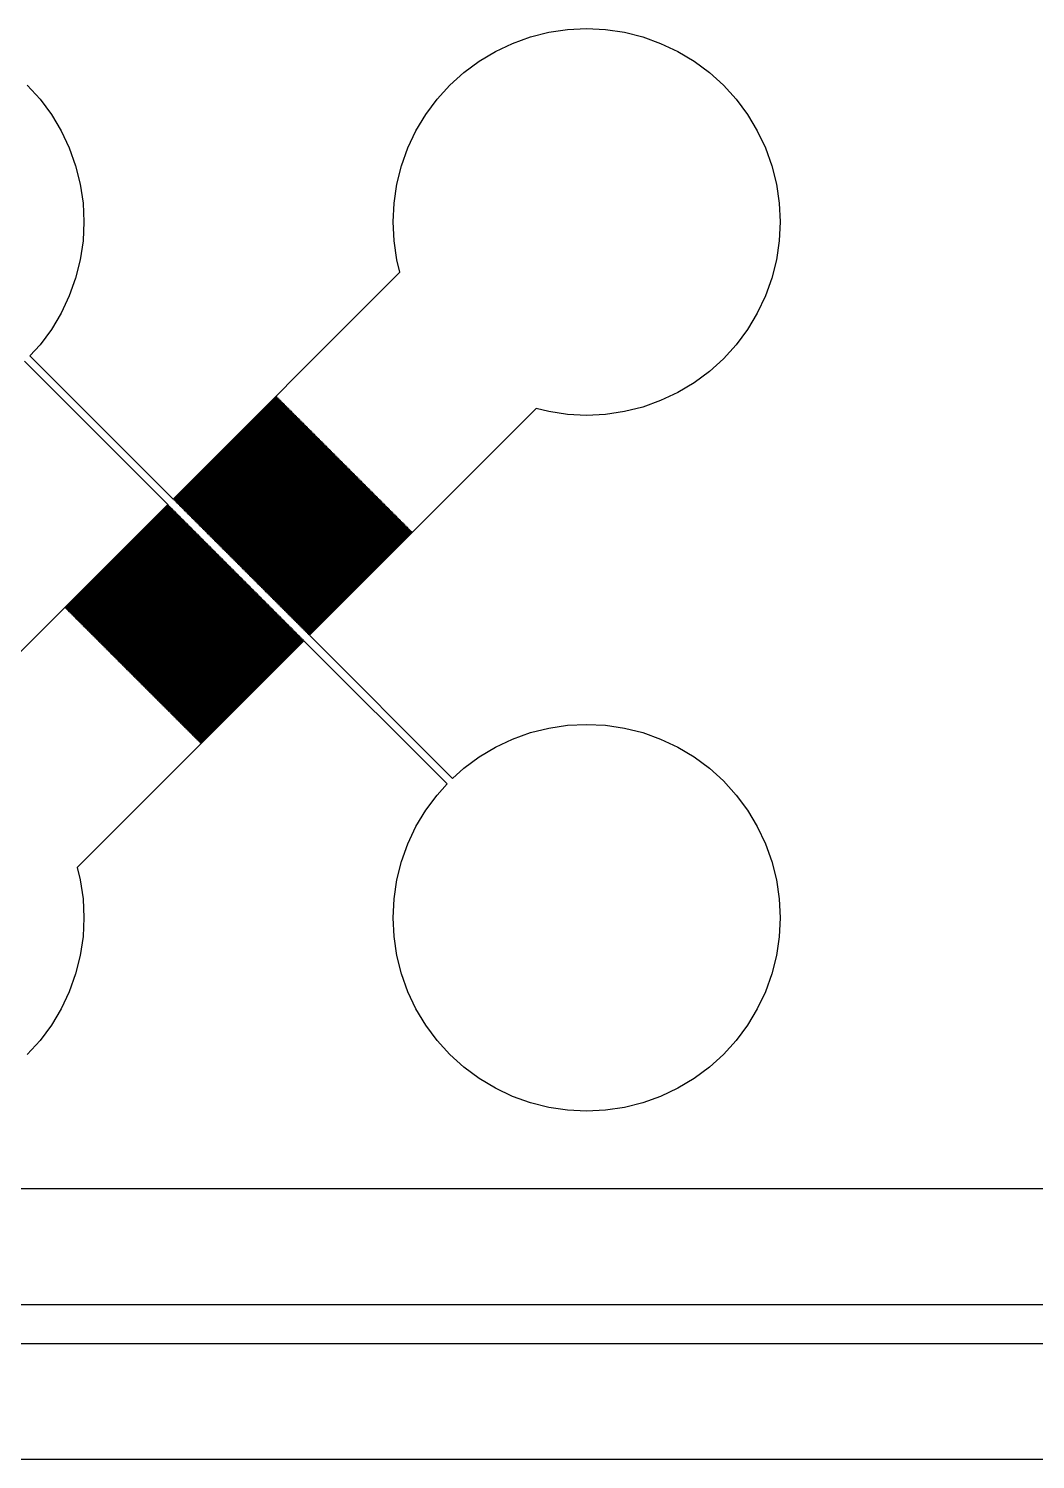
# Model space of a CAD drawing. Extents: x -16 to 132, y -40 to 113.
# Drawn here: x 6.43 to 19.73, y -2.56 to 16.36 of the extents above; entities that cross this region are included whole.
import ezdxf

# ---------------------------------------------------------------- set-up
doc = ezdxf.new("R2010")
doc.units = 0

msp = doc.modelspace()

# ---------------------------------------------------------------- linework, layer by layer
for p, q in [((13.0601, 16.2486), (13.3035, 16.3096)), ((13.3035, 16.3096), (13.5516, 16.3464)), ((13.5516, 16.3464), (13.8022, 16.3587)), ((13.8022, 16.3587), (14.0528, 16.3464)), ((14.0528, 16.3464), (14.301, 16.3096)), ((14.301, 16.3096), (14.5443, 16.2486)), ((12.5971, 16.0569), (12.8239, 16.1641)), ((12.8239, 16.1641), (13.0601, 16.2486)), ((14.5443, 16.2486), (14.7805, 16.1641)), ((14.7805, 16.1641), (15.0074, 16.0569)), ((12.1804, 15.7784), (12.3819, 15.9279)), ((12.3819, 15.9279), (12.5971, 16.0569)), ((15.0074, 16.0569), (15.2225, 15.9279)), ((15.2225, 15.9279), (15.424, 15.7784)), ((11.9945, 15.6099), (12.1804, 15.7784)), ((15.424, 15.7784), (15.6099, 15.6099)), ((6.41229, 15.6099), (6.58078, 15.424)), ((11.826, 15.424), (11.9945, 15.6099)), ((15.6099, 15.6099), (15.7784, 15.424)), ((6.58078, 15.424), (6.73021, 15.2225)), ((11.6766, 15.2225), (11.826, 15.424)), ((15.7784, 15.424), (15.9279, 15.2225)), ((6.73021, 15.2225), (6.85919, 15.0073)), ((11.5476, 15.0073), (11.6766, 15.2225)), ((15.9279, 15.2225), (16.0569, 15.0074)), ((6.85919, 15.0073), (6.96646, 14.7805)), ((11.4403, 14.7805), (11.5476, 15.0073)), ((16.0569, 15.0074), (16.1641, 14.7805)), ((6.96646, 14.7805), (7.05098, 14.5443)), ((11.3558, 14.5443), (11.4403, 14.7805)), ((16.1641, 14.7805), (16.2486, 14.5443)), ((7.05098, 14.5443), (7.11192, 14.301)), ((11.2949, 14.301), (11.3558, 14.5443)), ((16.2486, 14.5443), (16.3096, 14.301)), ((7.11192, 14.301), (7.14877, 14.0528)), ((11.258, 14.0528), (11.2949, 14.301)), ((16.3096, 14.301), (16.3464, 14.0528)), ((7.14877, 14.0528), (7.16106, 13.8022)), ((11.2457, 13.8022), (11.258, 14.0528)), ((16.3464, 14.0528), (16.3587, 13.8022)), ((7.16106, 13.8022), (7.14876, 13.5516)), ((11.258, 13.5516), (11.2457, 13.8022)), ((16.3587, 13.8022), (16.3464, 13.5516)), ((7.14876, 13.5516), (7.11194, 13.3035)), ((11.2948, 13.3035), (11.258, 13.5516)), ((16.3464, 13.5516), (16.3096, 13.3035)), ((7.11194, 13.3035), (7.05098, 13.0601)), ((11.3365, 13.137), (11.2948, 13.3035)), ((16.3096, 13.3035), (16.2486, 13.0601)), ((7.05098, 13.0601), (6.96646, 12.8239)), ((8.33929, 10.1398), (11.3365, 13.137)), ((16.2486, 13.0601), (16.1641, 12.8239)), ((6.96646, 12.8239), (6.85919, 12.5971)), ((16.1641, 12.8239), (16.0569, 12.5971)), ((6.85919, 12.5971), (6.73021, 12.3819)), ((16.0569, 12.5971), (15.9279, 12.3819)), ((6.73021, 12.3819), (6.58078, 12.1804)), ((15.9279, 12.3819), (15.7784, 12.1804)), ((6.58078, 12.1804), (6.44667, 12.0324)), ((15.7784, 12.1804), (15.6099, 11.9945)), ((8.267, 10.0675), (6.37436, 11.9601)), ((6.44667, 12.0324), (8.33929, 10.1398)), ((15.6099, 11.9945), (15.424, 11.826)), ((15.424, 11.826), (15.2225, 11.6766)), ((15.0073, 11.5476), (14.7805, 11.4403)), ((15.2225, 11.6766), (15.0073, 11.5476)), ((9.70593, 11.4919), (8.34653, 10.1325)), ((8.35378, 10.1253), (9.71317, 11.4847)), ((9.72038, 11.4775), (8.36099, 10.1181)), ((8.36824, 10.1109), (9.72763, 11.4702)), ((9.73485, 11.463), (8.37546, 10.1036)), ((8.38269, 10.0964), (9.74208, 11.4558)), ((9.74931, 11.4485), (8.38992, 10.0892)), ((8.39716, 10.0819), (9.75655, 11.4413)), ((9.76376, 11.4341), (8.40437, 10.0747)), ((8.41162, 10.0675), (9.77101, 11.4269)), ((9.77823, 11.4196), (8.41884, 10.0603)), ((8.42607, 10.053), (9.78546, 11.4124)), ((9.79269, 11.4052), (8.4333, 10.0458)), ((8.44054, 10.0385), (9.79993, 11.3979)), ((9.80716, 11.3907), (8.44777, 10.0313)), ((8.455, 10.0241), (9.81438, 11.3835)), ((9.82162, 11.3763), (8.46222, 10.0169)), ((8.46947, 10.0096), (9.82886, 11.369)), ((9.83609, 11.3618), (8.47668, 10.0024)), ((8.48392, 9.99516), (9.84331, 11.3546)), ((9.71317, 11.4847), (9.70593, 11.4919)), ((9.72763, 11.4702), (9.72038, 11.4775)), ((9.74208, 11.4558), (9.73485, 11.463)), ((9.75655, 11.4413), (9.74931, 11.4485)), ((9.77101, 11.4269), (9.76376, 11.4341)), ((9.78546, 11.4124), (9.77823, 11.4196)), ((9.79993, 11.3979), (9.79269, 11.4052)), ((9.81438, 11.3835), (9.80716, 11.3907)), ((9.82886, 11.369), (9.82162, 11.3763)), ((9.84331, 11.3546), (9.83609, 11.3618)), ((14.5443, 11.3558), (14.301, 11.2949)), ((14.7805, 11.4403), (14.5443, 11.3558)), ((9.85056, 11.3473), (8.49115, 9.98793)), ((8.49838, 9.9807), (9.85777, 11.3401)), ((9.86501, 11.3329), (8.50562, 9.97348)), ((8.51285, 9.96623), (9.87224, 11.3256)), ((9.87947, 11.3184), (8.52008, 9.95901)), ((8.52731, 9.95177), (9.8867, 11.3112)), ((9.89394, 11.3039), (8.53455, 9.94455)), ((8.54176, 9.93733), (9.90115, 11.2967)), ((9.9084, 11.2895), (8.54901, 9.93008)), ((8.55623, 9.92287), (9.91562, 11.2822)), ((9.92285, 11.275), (8.56346, 9.91562)), ((8.57069, 9.9084), (9.93008, 11.2678)), ((9.93732, 11.2606), (8.57793, 9.90115)), ((8.58514, 9.89394), (9.94455, 11.2533)), ((9.95177, 11.2461), (8.59239, 9.88669)), ((8.59961, 9.87947), (9.95901, 11.2389)), ((9.96623, 11.2316), (8.60683, 9.87224)), ((8.61407, 9.86501), (9.97348, 11.2244)), ((9.9807, 11.2172), (8.62129, 9.85777)), ((8.62854, 9.85054), (9.98795, 11.2099)), ((9.99516, 11.2027), (8.63577, 9.84331)), ((8.64301, 9.83609), (10.0024, 11.1955)), ((10.0096, 11.1882), (8.65024, 9.82884)), ((8.65747, 9.82162), (10.0169, 11.181)), ((10.0241, 11.1738), (8.66469, 9.81439)), ((8.67194, 9.80716), (10.0313, 11.1665)), ((9.85777, 11.3401), (9.85056, 11.3473)), ((9.87224, 11.3256), (9.86501, 11.3329)), ((9.8867, 11.3112), (9.87947, 11.3184)), ((9.90115, 11.2967), (9.89394, 11.3039)), ((9.91562, 11.2822), (9.9084, 11.2895)), ((9.93008, 11.2678), (9.92285, 11.275)), ((9.94455, 11.2533), (9.93732, 11.2606)), ((9.95901, 11.2389), (9.95177, 11.2461)), ((9.97348, 11.2244), (9.96623, 11.2316)), ((9.98795, 11.2099), (9.9807, 11.2172)), ((10.0024, 11.1955), (9.99516, 11.2027)), ((10.0169, 11.181), (10.0096, 11.1882)), ((10.0313, 11.1665), (10.0241, 11.1738)), ((13.137, 11.3365), (10.1398, 8.33929)), ((13.3035, 11.2948), (13.137, 11.3365)), ((13.5516, 11.258), (13.3035, 11.2948)), ((13.8022, 11.2457), (13.5516, 11.258)), ((14.0528, 11.258), (13.8022, 11.2457)), ((14.301, 11.2949), (14.0528, 11.258)), ((10.0385, 11.1593), (8.67915, 9.79994)), ((8.68639, 9.79271), (10.0458, 11.1521)), ((10.053, 11.1449), (8.69362, 9.78548)), ((8.70085, 9.77824), (10.0602, 11.1376)), ((10.0675, 11.1304), (8.70808, 9.77101)), ((8.71532, 9.76378), (10.0747, 11.1232)), ((10.0819, 11.116), (8.72253, 9.75655)), ((8.72978, 9.74931), (10.0892, 11.1087)), ((10.0964, 11.1015), (8.737, 9.74208)), ((8.74422, 9.73485), (10.1036, 11.0942)), ((10.1109, 11.087), (8.75146, 9.72762)), ((8.75868, 9.72038), (10.1181, 11.0798)), ((10.1253, 11.0726), (8.76593, 9.71317)), ((8.77315, 9.70592), (10.1326, 11.0653)), ((10.1398, 11.0581), (8.7804, 9.6987)), ((8.78761, 9.69147), (10.147, 11.0509)), ((10.1543, 11.0436), (8.79486, 9.68423)), ((8.80208, 9.67702), (10.1615, 11.0364)), ((10.1687, 11.0292), (8.80933, 9.66977)), ((8.81654, 9.66255), (10.1759, 11.0219)), ((10.1832, 11.0147), (8.82378, 9.65532)), ((8.83101, 9.64809), (10.1904, 11.0075)), ((10.1976, 11.0002), (8.83824, 9.64085)), ((8.84546, 9.63364), (10.2048, 10.993)), ((10.2121, 10.9858), (8.85271, 9.62639)), ((8.85992, 9.61917), (10.2193, 10.9786)), ((10.2265, 10.9713), (8.86716, 9.61192)), ((10.0458, 11.1521), (10.0385, 11.1593)), ((10.0602, 11.1376), (10.053, 11.1449)), ((10.0747, 11.1232), (10.0675, 11.1304)), ((10.0892, 11.1087), (10.0819, 11.116)), ((10.1036, 11.0942), (10.0964, 11.1015)), ((10.1181, 11.0798), (10.1109, 11.087)), ((10.1326, 11.0653), (10.1253, 11.0726)), ((10.147, 11.0509), (10.1398, 11.0581)), ((10.1615, 11.0364), (10.1543, 11.0436)), ((10.1759, 11.0219), (10.1687, 11.0292)), ((10.1904, 11.0075), (10.1832, 11.0147)), ((10.2048, 10.993), (10.1976, 11.0002)), ((10.2193, 10.9786), (10.2121, 10.9858)), ((10.2338, 10.9641), (10.2265, 10.9713)), ((8.87439, 9.60471), (10.2338, 10.9641)), ((10.241, 10.9569), (8.88161, 9.59746)), ((8.88885, 9.59023), (10.2482, 10.9496)), ((10.2555, 10.9424), (8.89607, 9.58299)), ((8.90331, 9.57578), (10.2627, 10.9352)), ((10.2699, 10.9279), (8.91054, 9.56853)), ((8.91777, 9.56131), (10.2772, 10.9207)), ((10.2844, 10.9135), (8.925, 9.55408)), ((8.93224, 9.54684), (10.2916, 10.9062)), ((10.2989, 10.899), (8.93947, 9.53963)), ((8.9467, 9.53239), (10.3061, 10.8918)), ((10.3133, 10.8845), (8.95393, 9.52516)), ((8.96117, 9.51793), (10.3206, 10.8773)), ((10.3278, 10.8701), (8.96838, 9.51071)), ((8.97563, 9.50346), (10.335, 10.8629)), ((10.3422, 10.8556), (8.98285, 9.49625)), ((8.9901, 9.489), (10.3495, 10.8484)), ((10.3567, 10.8412), (8.99731, 9.48178)), ((9.00455, 9.47453), (10.3639, 10.8339)), ((10.3712, 10.8267), (9.01178, 9.46732)), ((9.019, 9.46007), (10.3784, 10.8195)), ((10.3856, 10.8123), (9.02623, 9.45285)), ((9.03346, 9.4456), (10.3929, 10.805)), ((10.4001, 10.7978), (9.0407, 9.43839)), ((9.04791, 9.43115), (10.4073, 10.7905)), ((10.4146, 10.7833), (9.05516, 9.42392)), ((10.2482, 10.9496), (10.241, 10.9569)), ((10.2627, 10.9352), (10.2555, 10.9424)), ((10.2772, 10.9207), (10.2699, 10.9279)), ((10.2916, 10.9062), (10.2844, 10.9135)), ((10.3061, 10.8918), (10.2989, 10.899)), ((10.3206, 10.8773), (10.3133, 10.8845)), ((10.335, 10.8629), (10.3278, 10.8701)), ((10.3495, 10.8484), (10.3422, 10.8556)), ((10.3639, 10.8339), (10.3567, 10.8412)), ((10.3784, 10.8195), (10.3712, 10.8267)), ((10.3929, 10.805), (10.3856, 10.8123)), ((10.4073, 10.7905), (10.4001, 10.7978)), ((10.4218, 10.7761), (10.4146, 10.7833)), ((9.06238, 9.41669), (10.4218, 10.7761)), ((10.429, 10.7688), (9.06963, 9.40945)), ((9.07686, 9.40224), (10.4362, 10.7616)), ((10.4435, 10.7544), (9.08409, 9.395)), ((9.09132, 9.38777), (10.4507, 10.7471)), ((10.4579, 10.7399), (9.09856, 9.38054)), ((9.10577, 9.37332), (10.4652, 10.7327)), ((10.4724, 10.7255), (9.11302, 9.36607)), ((9.12024, 9.35886), (10.4796, 10.7182)), ((10.4868, 10.711), (9.12747, 9.35162)), ((9.1347, 9.34439), (10.4941, 10.7038)), ((10.5013, 10.6965), (9.14194, 9.33716)), ((9.14915, 9.32993), (10.5085, 10.6893)), ((10.5158, 10.6821), (9.15639, 9.32269)), ((9.16362, 9.31546), (10.523, 10.6749)), ((10.5302, 10.6676), (9.17085, 9.30823)), ((9.17809, 9.30099), (10.5375, 10.6604)), ((10.5447, 10.6532), (9.1853, 9.29376)), ((9.19255, 9.28653), (10.5519, 10.6459)), ((10.5592, 10.6387), (9.19977, 9.2793)), ((9.20702, 9.27208), (10.5664, 10.6315)), ((10.5736, 10.6242), (9.21423, 9.26485)), ((9.22148, 9.25761), (10.5809, 10.617)), ((10.5881, 10.6098), (9.2287, 9.2504)), ((9.23595, 9.24315), (10.5953, 10.6025)), ((10.6025, 10.5953), (9.24315, 9.23595)), ((10.4362, 10.7616), (10.429, 10.7688)), ((10.4507, 10.7471), (10.4435, 10.7544)), ((10.4652, 10.7327), (10.4579, 10.7399)), ((10.4796, 10.7182), (10.4724, 10.7255)), ((10.4941, 10.7038), (10.4868, 10.711)), ((10.5085, 10.6893), (10.5013, 10.6965)), ((10.523, 10.6749), (10.5158, 10.6821)), ((10.5375, 10.6604), (10.5302, 10.6676)), ((10.5519, 10.6459), (10.5447, 10.6532)), ((10.5664, 10.6315), (10.5592, 10.6387)), ((10.5809, 10.617), (10.5736, 10.6242)), ((10.5953, 10.6025), (10.5881, 10.6098)), ((10.6098, 10.5881), (10.6025, 10.5953)), ((9.2504, 9.2287), (10.6098, 10.5881)), ((10.617, 10.5809), (9.25761, 9.22148)), ((9.26485, 9.21423), (10.6242, 10.5736)), ((10.6315, 10.5664), (9.27208, 9.20702)), ((9.2793, 9.19977), (10.6387, 10.5592)), ((10.6459, 10.5519), (9.28653, 9.19255)), ((9.29376, 9.1853), (10.6532, 10.5447)), ((10.6604, 10.5375), (9.30099, 9.17809)), ((9.30823, 9.17085), (10.6676, 10.5302)), ((10.6749, 10.523), (9.31546, 9.16362)), ((9.32269, 9.15639), (10.6821, 10.5158)), ((10.6893, 10.5085), (9.32993, 9.14915)), ((9.33716, 9.14194), (10.6965, 10.5013)), ((10.7038, 10.4941), (9.34439, 9.1347)), ((9.35162, 9.12747), (10.711, 10.4868)), ((10.7182, 10.4796), (9.35886, 9.12024)), ((9.36607, 9.11302), (10.7255, 10.4724)), ((10.7327, 10.4652), (9.37332, 9.10577)), ((9.38054, 9.09856), (10.7399, 10.4579)), ((10.7471, 10.4507), (9.38777, 9.09132)), ((9.395, 9.08409), (10.7544, 10.4435)), ((10.7616, 10.4362), (9.40224, 9.07686)), ((9.40945, 9.06963), (10.7688, 10.429)), ((10.7761, 10.4218), (9.41669, 9.06238)), ((9.42392, 9.05516), (10.7833, 10.4146)), ((10.7905, 10.4073), (9.43115, 9.04791)), ((10.6242, 10.5736), (10.617, 10.5809)), ((10.6387, 10.5592), (10.6315, 10.5664)), ((10.6532, 10.5447), (10.6459, 10.5519)), ((10.6676, 10.5302), (10.6604, 10.5375)), ((10.6821, 10.5158), (10.6749, 10.523)), ((10.6965, 10.5013), (10.6893, 10.5085)), ((10.711, 10.4868), (10.7038, 10.4941)), ((10.7255, 10.4724), (10.7182, 10.4796)), ((10.7399, 10.4579), (10.7327, 10.4652)), ((10.7544, 10.4435), (10.7471, 10.4507)), ((10.7688, 10.429), (10.7616, 10.4362)), ((10.7833, 10.4146), (10.7761, 10.4218)), ((10.7978, 10.4001), (10.7905, 10.4073)), ((9.43839, 9.0407), (10.7978, 10.4001)), ((10.805, 10.3929), (9.4456, 9.03346)), ((9.45285, 9.02623), (10.8123, 10.3856)), ((10.8195, 10.3784), (9.46007, 9.019)), ((9.46732, 9.01178), (10.8267, 10.3712)), ((10.8339, 10.3639), (9.47453, 9.00455)), ((9.48178, 8.99731), (10.8412, 10.3567)), ((10.8484, 10.3495), (9.489, 8.9901)), ((9.49625, 8.98285), (10.8556, 10.3422)), ((10.8629, 10.335), (9.50346, 8.97563)), ((9.51071, 8.96838), (10.8701, 10.3278)), ((10.8773, 10.3206), (9.51793, 8.96117)), ((9.52516, 8.95393), (10.8845, 10.3133)), ((10.8918, 10.3061), (9.53239, 8.9467)), ((9.53963, 8.93947), (10.899, 10.2989)), ((10.9062, 10.2916), (9.54684, 8.93224)), ((9.55408, 8.925), (10.9135, 10.2844)), ((10.9207, 10.2772), (9.56131, 8.91777)), ((9.56853, 8.91054), (10.9279, 10.2699)), ((10.9352, 10.2627), (9.57578, 8.90331)), ((9.58299, 8.89607), (10.9424, 10.2555)), ((10.9496, 10.2482), (9.59023, 8.88885)), ((9.59746, 8.88161), (10.9569, 10.241)), ((10.9641, 10.2338), (9.60471, 8.87439)), ((9.61192, 8.86716), (10.9713, 10.2265)), ((10.9786, 10.2193), (9.61917, 8.85992)), ((10.8123, 10.3856), (10.805, 10.3929)), ((10.8267, 10.3712), (10.8195, 10.3784)), ((10.8412, 10.3567), (10.8339, 10.3639)), ((10.8556, 10.3422), (10.8484, 10.3495)), ((10.8701, 10.3278), (10.8629, 10.335)), ((10.8845, 10.3133), (10.8773, 10.3206)), ((10.899, 10.2989), (10.8918, 10.3061)), ((10.9135, 10.2844), (10.9062, 10.2916)), ((10.9279, 10.2699), (10.9207, 10.2772)), ((10.9424, 10.2555), (10.9352, 10.2627)), ((10.9569, 10.241), (10.9496, 10.2482)), ((10.9713, 10.2265), (10.9641, 10.2338)), ((10.9858, 10.2121), (10.9786, 10.2193)), ((5.26976, 7.07025), (8.267, 10.0675)), ((8.27425, 10.0602), (6.91486, 8.70085)), ((6.92207, 8.69362), (8.28146, 10.053)), ((8.2887, 10.0458), (6.92931, 8.6864)), ((6.93654, 8.67915), (8.29593, 10.0385)), ((8.30316, 10.0313), (6.94377, 8.67194)), ((8.28146, 10.053), (8.27425, 10.0602)), ((8.29593, 10.0385), (8.2887, 10.0458)), ((8.31038, 10.0241), (8.30316, 10.0313)), ((8.34653, 10.1325), (8.35378, 10.1253)), ((8.36099, 10.1181), (8.36824, 10.1109)), ((8.37546, 10.1036), (8.38269, 10.0964)), ((8.38992, 10.0892), (8.39716, 10.0819)), ((8.40437, 10.0747), (8.41162, 10.0675)), ((8.41884, 10.0603), (8.42607, 10.053)), ((8.4333, 10.0458), (8.44054, 10.0385)), ((8.44777, 10.0313), (8.455, 10.0241)), ((9.62639, 8.85271), (10.9858, 10.2121)), ((10.993, 10.2048), (9.63364, 8.84546)), ((9.64085, 8.83824), (11.0002, 10.1976)), ((11.0075, 10.1904), (9.64809, 8.83101)), ((9.65532, 8.82378), (11.0147, 10.1832)), ((11.0219, 10.1759), (9.66255, 8.81654)), ((9.66977, 8.80933), (11.0292, 10.1687)), ((11.0364, 10.1615), (9.67702, 8.80208)), ((9.68423, 8.79486), (11.0436, 10.1543)), ((11.0509, 10.147), (9.69147, 8.78761)), ((9.6987, 8.7804), (11.0581, 10.1398)), ((11.0653, 10.1326), (9.70592, 8.77315)), ((9.71317, 8.76593), (11.0726, 10.1253)), ((11.0798, 10.1181), (9.72038, 8.75868)), ((9.72762, 8.75146), (11.087, 10.1109)), ((11.0942, 10.1036), (9.73485, 8.74422)), ((9.74208, 8.737), (11.1015, 10.0964)), ((11.1087, 10.0892), (9.74931, 8.72978)), ((9.75655, 8.72253), (11.116, 10.0819)), ((11.1232, 10.0747), (9.76378, 8.71532)), ((9.77101, 8.70808), (11.1304, 10.0675)), ((11.1376, 10.0602), (9.77824, 8.70085)), ((9.78548, 8.69362), (11.1449, 10.053)), ((11.1521, 10.0458), (9.79271, 8.68639)), ((9.79994, 8.67915), (11.1593, 10.0385)), ((11.1665, 10.0313), (9.80716, 8.67194)), ((11.0002, 10.1976), (10.993, 10.2048)), ((11.0147, 10.1832), (11.0075, 10.1904)), ((11.0292, 10.1687), (11.0219, 10.1759)), ((11.0436, 10.1543), (11.0364, 10.1615)), ((11.0581, 10.1398), (11.0509, 10.147)), ((11.0726, 10.1253), (11.0653, 10.1326)), ((11.087, 10.1109), (11.0798, 10.1181)), ((11.1015, 10.0964), (11.0942, 10.1036)), ((11.116, 10.0819), (11.1087, 10.0892)), ((11.1304, 10.0675), (11.1232, 10.0747)), ((11.1449, 10.053), (11.1376, 10.0602)), ((11.1593, 10.0385), (11.1521, 10.0458)), ((11.1738, 10.0241), (11.1665, 10.0313)), ((6.95099, 8.6647), (8.31038, 10.0241)), ((8.31763, 10.0169), (6.95824, 8.65747)), ((6.96545, 8.65024), (8.32484, 10.0096)), ((8.33208, 10.0024), (6.97269, 8.64302)), ((6.97992, 8.63577), (8.33931, 9.99516)), ((8.34653, 9.98795), (6.98715, 8.62856)), ((6.99437, 8.62132), (8.35376, 9.98071)), ((8.36099, 9.97348), (7.00162, 8.61409)), ((7.00883, 8.60687), (8.36823, 9.96625)), ((8.37546, 9.95901), (7.01607, 8.59962)), ((7.0233, 8.59241), (8.38269, 9.95178)), ((8.38992, 9.94455), (7.03053, 8.58516)), ((7.03778, 8.57794), (8.39717, 9.93733)), ((8.40439, 9.93008), (7.045, 8.57069)), ((7.05223, 8.56348), (8.41162, 9.92287)), ((8.41885, 9.91562), (7.05946, 8.55623)), ((7.0667, 8.54901), (8.42609, 9.9084)), ((8.4333, 9.90117), (7.07391, 8.54178)), ((7.08116, 8.53455), (8.44055, 9.89394)), ((8.44777, 9.8867), (7.08838, 8.52731)), ((7.09563, 8.52008), (8.45502, 9.87947)), ((8.46223, 9.87224), (7.10284, 8.51285)), ((7.11008, 8.50563), (8.46947, 9.86502)), ((8.4767, 9.85777), (7.11731, 8.49838)), ((7.12454, 8.49117), (8.48392, 9.85056)), ((8.49115, 9.84332), (7.13176, 8.48393)), ((7.13899, 8.4767), (8.49838, 9.83609)), ((8.32484, 10.0096), (8.31763, 10.0169)), ((8.33931, 9.99516), (8.33208, 10.0024)), ((8.35376, 9.98071), (8.34653, 9.98795)), ((8.36823, 9.96625), (8.36099, 9.97348)), ((8.38269, 9.95178), (8.37546, 9.95901)), ((8.39717, 9.93733), (8.38992, 9.94455)), ((8.41162, 9.92287), (8.40439, 9.93008)), ((8.42609, 9.9084), (8.41885, 9.91562)), ((8.44055, 9.89394), (8.4333, 9.90117)), ((8.45502, 9.87947), (8.44777, 9.8867)), ((8.46222, 10.0169), (8.46947, 10.0096)), ((8.46947, 9.86502), (8.46223, 9.87224)), ((8.47668, 10.0024), (8.48392, 9.99516)), ((8.48392, 9.85056), (8.4767, 9.85777)), ((8.49115, 9.98793), (8.49838, 9.9807)), ((8.49838, 9.83609), (8.49115, 9.84332)), ((8.50562, 9.97348), (8.51285, 9.96623)), ((8.52008, 9.95901), (8.52731, 9.95177)), ((8.53455, 9.94455), (8.54176, 9.93733)), ((8.54901, 9.93008), (8.55623, 9.92287)), ((8.56346, 9.91562), (8.57069, 9.9084)), ((8.57793, 9.90115), (8.58514, 9.89394)), ((8.59239, 9.88669), (8.59961, 9.87947)), ((8.60683, 9.87224), (8.61407, 9.86501)), ((8.62129, 9.85777), (8.62854, 9.85054)), ((8.63577, 9.84331), (8.64301, 9.83609)), ((9.81439, 8.66469), (11.1738, 10.0241)), ((11.181, 10.0169), (9.82162, 8.65747)), ((9.82884, 8.65024), (11.1882, 10.0096)), ((11.1955, 10.0024), (9.83609, 8.64301)), ((9.84331, 8.63577), (11.2027, 9.99516)), ((11.2099, 9.98795), (9.85054, 8.62854)), ((9.85777, 8.62129), (11.2172, 9.9807)), ((11.2244, 9.97348), (9.86501, 8.61407)), ((9.87224, 8.60683), (11.2316, 9.96623)), ((11.2389, 9.95901), (9.87947, 8.59961)), ((9.88669, 8.59239), (11.2461, 9.95177)), ((11.2533, 9.94455), (9.89394, 8.58514)), ((9.90115, 8.57793), (11.2606, 9.93732)), ((11.2678, 9.93008), (9.9084, 8.57069)), ((9.91562, 8.56346), (11.275, 9.92285)), ((11.2822, 9.91562), (9.92287, 8.55623)), ((9.93008, 8.54901), (11.2895, 9.9084)), ((11.2967, 9.90115), (9.93733, 8.54176)), ((9.94455, 8.53455), (11.3039, 9.89394)), ((11.3112, 9.8867), (9.95177, 8.52731)), ((9.95901, 8.52008), (11.3184, 9.87947)), ((11.3256, 9.87224), (9.96623, 8.51285)), ((9.97348, 8.50562), (11.3329, 9.86501)), ((11.3401, 9.85777), (9.9807, 8.49838)), ((9.98793, 8.49115), (11.3473, 9.85056)), ((11.3546, 9.84331), (9.99516, 8.48392)), ((10.0024, 8.47668), (11.3618, 9.83609)), ((11.1882, 10.0096), (11.181, 10.0169)), ((11.2027, 9.99516), (11.1955, 10.0024)), ((11.2172, 9.9807), (11.2099, 9.98795)), ((11.2316, 9.96623), (11.2244, 9.97348)), ((11.2461, 9.95177), (11.2389, 9.95901)), ((11.2606, 9.93732), (11.2533, 9.94455)), ((11.275, 9.92285), (11.2678, 9.93008)), ((11.2895, 9.9084), (11.2822, 9.91562)), ((11.3039, 9.89394), (11.2967, 9.90115)), ((11.3184, 9.87947), (11.3112, 9.8867)), ((11.3329, 9.86501), (11.3256, 9.87224)), ((11.3473, 9.85056), (11.3401, 9.85777)), ((11.3618, 9.83609), (11.3546, 9.84331)), ((8.50562, 9.82886), (7.14622, 8.46948)), ((7.15346, 8.46225), (8.51285, 9.82164)), ((8.52008, 9.81439), (7.16069, 8.45502)), ((7.16792, 8.44778), (8.52731, 9.80717)), ((8.53455, 9.79994), (7.17516, 8.44055)), ((7.18239, 8.4333), (8.54178, 9.79269)), ((8.54901, 9.78548), (7.18962, 8.42609)), ((7.19685, 8.41884), (8.55624, 9.77823)), ((8.56348, 9.77101), (7.20409, 8.41162)), ((7.2113, 8.40439), (8.57069, 9.76378)), ((8.57794, 9.75655), (7.21855, 8.39716)), ((7.22577, 8.38992), (8.58516, 9.74931)), ((8.59239, 9.7421), (7.233, 8.38271)), ((7.24023, 8.37546), (8.59962, 9.73485)), ((8.60686, 9.72763), (7.24747, 8.36824)), ((7.25468, 8.36101), (8.61407, 9.7204)), ((8.62131, 9.71317), (7.26193, 8.35378)), ((7.26915, 8.34654), (8.62854, 9.70593)), ((8.63577, 9.6987), (7.27638, 8.33931)), ((7.28362, 8.33209), (8.64301, 9.69147)), ((8.65022, 9.68425), (7.29083, 8.32486)), ((7.29808, 8.31763), (8.65747, 9.67702)), ((8.66469, 9.66978), (7.3053, 8.31039)), ((7.31255, 8.30316), (8.67194, 9.66255)), ((8.67915, 9.65532), (7.31976, 8.29593)), ((7.32701, 8.2887), (8.6864, 9.64809)), ((8.51285, 9.82164), (8.50562, 9.82886)), ((8.52731, 9.80717), (8.52008, 9.81439)), ((8.54178, 9.79269), (8.53455, 9.79994)), ((8.55624, 9.77823), (8.54901, 9.78548)), ((8.57069, 9.76378), (8.56348, 9.77101)), ((8.58516, 9.74931), (8.57794, 9.75655)), ((8.59962, 9.73485), (8.59239, 9.7421)), ((8.61407, 9.7204), (8.60686, 9.72763)), ((8.62854, 9.70593), (8.62131, 9.71317)), ((8.64301, 9.69147), (8.63577, 9.6987)), ((8.65747, 9.67702), (8.65022, 9.68425)), ((8.65024, 9.82884), (8.65747, 9.82162)), ((8.66469, 9.81439), (8.67194, 9.80716)), ((8.67194, 9.66255), (8.66469, 9.66978)), ((8.67915, 9.79994), (8.68639, 9.79271)), ((8.6864, 9.64809), (8.67915, 9.65532)), ((8.69362, 9.78548), (8.70085, 9.77824)), ((8.70808, 9.77101), (8.71532, 9.76378)), ((8.72253, 9.75655), (8.72978, 9.74931)), ((8.737, 9.74208), (8.74422, 9.73485)), ((8.75146, 9.72762), (8.75868, 9.72038)), ((8.76593, 9.71317), (8.77315, 9.70592)), ((8.7804, 9.6987), (8.78761, 9.69147)), ((8.79486, 9.68423), (8.80208, 9.67702)), ((8.80933, 9.66977), (8.81654, 9.66255)), ((8.82378, 9.65532), (8.83101, 9.64809)), ((11.369, 9.82886), (10.0096, 8.46947)), ((10.0169, 8.46222), (11.3763, 9.82162)), ((11.3835, 9.81438), (10.0241, 8.455)), ((10.0313, 8.44777), (11.3907, 9.80716)), ((11.3979, 9.79993), (10.0385, 8.44054)), ((10.0458, 8.4333), (11.4052, 9.79269)), ((11.4124, 9.78546), (10.053, 8.42607)), ((10.0603, 8.41884), (11.4196, 9.77823)), ((11.4269, 9.77101), (10.0675, 8.41162)), ((10.0747, 8.40437), (11.4341, 9.76376)), ((11.4413, 9.75655), (10.0819, 8.39716)), ((10.0892, 8.38992), (11.4485, 9.74931)), ((11.4558, 9.74208), (10.0964, 8.38269)), ((10.1036, 8.37546), (11.463, 9.73485)), ((11.4702, 9.72763), (10.1109, 8.36824)), ((10.1181, 8.36099), (11.4775, 9.72038)), ((11.4847, 9.71317), (10.1253, 8.35378)), ((10.1325, 8.34653), (11.4919, 9.70593)), ((11.3763, 9.82162), (11.369, 9.82886)), ((11.3907, 9.80716), (11.3835, 9.81438)), ((11.4052, 9.79269), (11.3979, 9.79993)), ((11.4196, 9.77823), (11.4124, 9.78546)), ((11.4341, 9.76376), (11.4269, 9.77101)), ((11.4485, 9.74931), (11.4413, 9.75655)), ((11.463, 9.73485), (11.4558, 9.74208)), ((11.4775, 9.72038), (11.4702, 9.72763)), ((11.4919, 9.70593), (11.4847, 9.71317)), ((8.69362, 9.64085), (7.33423, 8.28146)), ((7.34148, 8.27423), (8.70087, 9.63362)), ((8.70808, 9.62639), (7.34869, 8.267)), ((7.35593, 8.25978), (8.71532, 9.61917)), ((8.72255, 9.61192), (7.36316, 8.25253)), ((7.37039, 8.24532), (8.72978, 9.60471)), ((8.73701, 9.59746), (7.37762, 8.23807)), ((7.38486, 8.23085), (8.74423, 9.59024)), ((8.75146, 9.58301), (7.39207, 8.22362)), ((7.39932, 8.21638), (8.7587, 9.57578)), ((8.76593, 9.56854), (7.40654, 8.20915)), ((7.41376, 8.20193), (8.77315, 9.56133)), ((8.7804, 9.55408), (7.42101, 8.1947)), ((7.42822, 8.18747), (8.78761, 9.54686)), ((8.79485, 9.53964), (7.43546, 8.18025)), ((7.44269, 8.173), (8.80208, 9.53239)), ((8.80931, 9.52518), (7.44992, 8.16579)), ((7.45715, 8.15854), (8.81654, 9.51793)), ((8.82378, 9.51071), (7.46439, 8.15132)), ((7.47162, 8.14407), (8.83101, 9.50346)), ((8.83826, 9.49625), (7.47887, 8.13686)), ((7.48608, 8.12961), (8.84547, 9.489)), ((8.85271, 9.48178), (7.49332, 8.12239)), ((7.50055, 8.11514), (8.85994, 9.47453)), ((8.86717, 9.46732), (7.50778, 8.10793)), ((7.515, 8.10069), (8.87439, 9.46008)), ((8.70087, 9.63362), (8.69362, 9.64085)), ((8.71532, 9.61917), (8.70808, 9.62639)), ((8.72978, 9.60471), (8.72255, 9.61192)), ((8.74423, 9.59024), (8.73701, 9.59746)), ((8.7587, 9.57578), (8.75146, 9.58301)), ((8.77315, 9.56133), (8.76593, 9.56854)), ((8.78761, 9.54686), (8.7804, 9.55408)), ((8.80208, 9.53239), (8.79485, 9.53964)), ((8.81654, 9.51793), (8.80931, 9.52518)), ((8.83101, 9.50346), (8.82378, 9.51071)), ((8.83824, 9.64085), (8.84546, 9.63364)), ((8.84547, 9.489), (8.83826, 9.49625)), ((8.85271, 9.62639), (8.85992, 9.61917)), ((8.85994, 9.47453), (8.85271, 9.48178)), ((8.86716, 9.61192), (8.87439, 9.60471)), ((8.87439, 9.46008), (8.86717, 9.46732)), ((8.88161, 9.59746), (8.88885, 9.59023)), ((8.89607, 9.58299), (8.90331, 9.57578)), ((8.91054, 9.56853), (8.91777, 9.56131)), ((8.925, 9.55408), (8.93224, 9.54684)), ((8.93947, 9.53963), (8.9467, 9.53239)), ((8.95393, 9.52516), (8.96117, 9.51793)), ((8.96838, 9.51071), (8.97563, 9.50346)), ((8.98285, 9.49625), (8.9901, 9.489)), ((8.99731, 9.48178), (9.00455, 9.47453)), ((9.01178, 9.46732), (9.019, 9.46007)), ((8.88162, 9.45285), (7.52225, 8.09346)), ((7.52946, 8.08623), (8.88885, 9.44562)), ((8.89607, 9.4384), (7.5367, 8.07901)), ((7.54393, 8.07178), (8.90332, 9.43115)), ((8.91054, 9.42393), (7.55115, 8.06454)), ((7.5584, 8.05731), (8.91779, 9.41669)), ((8.925, 9.40947), (7.56561, 8.05008)), ((7.57285, 8.04286), (8.93224, 9.40225)), ((8.93947, 9.395), (7.58008, 8.03561)), ((7.58731, 8.0284), (8.9467, 9.38779)), ((8.95393, 9.38055), (7.59454, 8.02116)), ((7.60178, 8.01393), (8.96117, 9.37332)), ((8.9684, 9.36607), (7.60901, 8.00668)), ((7.61624, 7.99947), (8.97563, 9.35886)), ((8.98286, 9.35161), (7.62347, 7.99222)), ((7.63071, 7.985), (8.9901, 9.34439)), ((8.99733, 9.33714), (7.63794, 7.97775)), ((7.64517, 7.97054), (9.00456, 9.32993)), ((9.01178, 9.32269), (7.65239, 7.9633)), ((7.65964, 7.95607), (9.01901, 9.31546)), ((9.02625, 9.30823), (7.66685, 7.94884)), ((7.67407, 7.94162), (9.03346, 9.30101)), ((9.04071, 9.29376), (7.68132, 7.93439)), ((7.68854, 7.92715), (9.04793, 9.28654)), ((9.05516, 9.27931), (7.69577, 7.91994)), ((7.703, 7.91269), (9.06239, 9.27208)), ((8.88885, 9.44562), (8.88162, 9.45285)), ((8.90332, 9.43115), (8.89607, 9.4384)), ((8.91779, 9.41669), (8.91054, 9.42393)), ((8.93224, 9.40225), (8.925, 9.40947)), ((8.9467, 9.38779), (8.93947, 9.395)), ((8.96117, 9.37332), (8.95393, 9.38055)), ((8.97563, 9.35886), (8.9684, 9.36607)), ((8.9901, 9.34439), (8.98286, 9.35161)), ((9.00456, 9.32993), (8.99733, 9.33714)), ((9.01901, 9.31546), (9.01178, 9.32269)), ((9.02623, 9.45285), (9.03346, 9.4456)), ((9.03346, 9.30101), (9.02625, 9.30823)), ((9.0407, 9.43839), (9.04791, 9.43115)), ((9.04793, 9.28654), (9.04071, 9.29376)), ((9.05516, 9.42392), (9.06238, 9.41669)), ((9.06239, 9.27208), (9.05516, 9.27931)), ((9.06963, 9.40945), (9.07686, 9.40224)), ((9.08409, 9.395), (9.09132, 9.38777)), ((9.09856, 9.38054), (9.10577, 9.37332)), ((9.11302, 9.36607), (9.12024, 9.35886)), ((9.12747, 9.35162), (9.1347, 9.34439)), ((9.14194, 9.33716), (9.14915, 9.32993)), ((9.15639, 9.32269), (9.16362, 9.31546)), ((9.17085, 9.30823), (9.17809, 9.30099)), ((9.1853, 9.29376), (9.19255, 9.28653)), ((9.19977, 9.2793), (9.20702, 9.27208)), ((9.06963, 9.26486), (7.71024, 7.90547)), ((7.71745, 7.89824), (9.07684, 9.25763)), ((9.08409, 9.2504), (7.7247, 7.89101)), ((7.73192, 7.88377), (9.09131, 9.24316)), ((9.09856, 9.23593), (7.73917, 7.87654)), ((7.74638, 7.86931), (9.10577, 9.2287)), ((9.11302, 9.22147), (7.75363, 7.86208)), ((7.76085, 7.85484), (9.12024, 9.21423)), ((9.12749, 9.207), (7.7681, 7.84761)), ((7.77531, 7.84038), (9.1347, 9.19977)), ((9.14195, 9.19254), (7.78256, 7.83315)), ((7.78978, 7.82591), (9.14917, 9.1853)), ((9.15639, 9.17809), (7.79701, 7.8187)), ((7.80424, 7.81145), (9.16364, 9.17084)), ((9.17084, 9.16364), (7.81145, 7.80424)), ((7.8187, 7.79701), (9.17809, 9.15639)), ((9.1853, 9.14917), (7.82591, 7.78978)), ((7.83315, 7.78256), (9.19254, 9.14195)), ((9.19977, 9.1347), (7.84038, 7.77531)), ((7.84761, 7.7681), (9.207, 9.12749)), ((9.21423, 9.12024), (7.85484, 7.76085)), ((7.86208, 7.75363), (9.22147, 9.11302)), ((9.2287, 9.10577), (7.86931, 7.74638)), ((7.87654, 7.73917), (9.23593, 9.09856)), ((9.24316, 9.09131), (7.88377, 7.73192)), ((7.89101, 7.7247), (9.2504, 9.08409)), ((9.07684, 9.25763), (9.06963, 9.26486)), ((9.09131, 9.24316), (9.08409, 9.2504)), ((9.10577, 9.2287), (9.09856, 9.23593)), ((9.12024, 9.21423), (9.11302, 9.22147)), ((9.1347, 9.19977), (9.12749, 9.207)), ((9.14917, 9.1853), (9.14195, 9.19254)), ((9.16364, 9.17084), (9.15639, 9.17809)), ((9.17809, 9.15639), (9.17084, 9.16364)), ((9.19254, 9.14195), (9.1853, 9.14917)), ((9.207, 9.12749), (9.19977, 9.1347)), ((9.21423, 9.26485), (9.22148, 9.25761)), ((9.22147, 9.11302), (9.21423, 9.12024)), ((9.2287, 9.2504), (9.23595, 9.24315)), ((9.23593, 9.09856), (9.2287, 9.10577)), ((9.24315, 9.23595), (9.2504, 9.2287)), ((9.2504, 9.08409), (9.24316, 9.09131)), ((9.25761, 9.22148), (9.26485, 9.21423)), ((9.27208, 9.20702), (9.2793, 9.19977)), ((9.28653, 9.19255), (9.29376, 9.1853)), ((9.30099, 9.17809), (9.30823, 9.17085)), ((9.31546, 9.16362), (9.32269, 9.15639)), ((9.32993, 9.14915), (9.33716, 9.14194)), ((9.34439, 9.1347), (9.35162, 9.12747)), ((9.35886, 9.12024), (9.36607, 9.11302)), ((9.37332, 9.10577), (9.38054, 9.09856)), ((9.38777, 9.09132), (9.395, 9.08409)), ((9.25763, 9.07684), (7.89824, 7.71745)), ((7.90547, 7.71024), (9.26486, 9.06963)), ((9.27208, 9.06239), (7.91269, 7.703)), ((7.91994, 7.69577), (9.27931, 9.05516)), ((9.28654, 9.04793), (7.92715, 7.68854)), ((7.93439, 7.68132), (9.29376, 9.04071)), ((9.30101, 9.03346), (7.94162, 7.67407)), ((7.94884, 7.66685), (9.30823, 9.02625)), ((9.31546, 9.01901), (7.95607, 7.65964)), ((7.9633, 7.65239), (9.32269, 9.01178)), ((9.32993, 9.00456), (7.97054, 7.64517)), ((7.97775, 7.63794), (9.33714, 8.99733)), ((9.34439, 8.9901), (7.985, 7.63071)), ((7.99222, 7.62347), (9.35161, 8.98286)), ((9.35886, 8.97563), (7.99947, 7.61624)), ((8.00668, 7.60901), (9.36607, 8.9684)), ((9.37332, 8.96117), (8.01393, 7.60178)), ((8.02116, 7.59454), (9.38055, 8.95393)), ((9.38779, 8.9467), (8.0284, 7.58731)), ((8.03561, 7.58008), (9.395, 8.93947)), ((9.40225, 8.93224), (8.04286, 7.57285)), ((8.05008, 7.56561), (9.40947, 8.925)), ((9.41669, 8.91779), (8.05731, 7.5584)), ((8.06454, 7.55115), (9.42393, 8.91054)), ((9.43115, 8.90332), (8.07178, 7.54393)), ((8.07901, 7.5367), (9.4384, 8.89607)), ((9.26486, 9.06963), (9.25763, 9.07684)), ((9.27931, 9.05516), (9.27208, 9.06239)), ((9.29376, 9.04071), (9.28654, 9.04793)), ((9.30823, 9.02625), (9.30101, 9.03346)), ((9.32269, 9.01178), (9.31546, 9.01901)), ((9.33714, 8.99733), (9.32993, 9.00456)), ((9.35161, 8.98286), (9.34439, 8.9901)), ((9.36607, 8.9684), (9.35886, 8.97563)), ((9.38055, 8.95393), (9.37332, 8.96117)), ((9.395, 8.93947), (9.38779, 8.9467)), ((9.40224, 9.07686), (9.40945, 9.06963)), ((9.40947, 8.925), (9.40225, 8.93224)), ((9.41669, 9.06238), (9.42392, 9.05516)), ((9.42393, 8.91054), (9.41669, 8.91779)), ((9.43115, 9.04791), (9.43839, 9.0407)), ((9.4384, 8.89607), (9.43115, 8.90332)), ((9.4456, 9.03346), (9.45285, 9.02623)), ((9.46007, 9.019), (9.46732, 9.01178)), ((9.47453, 9.00455), (9.48178, 8.99731)), ((9.489, 8.9901), (9.49625, 8.98285)), ((9.50346, 8.97563), (9.51071, 8.96838)), ((9.51793, 8.96117), (9.52516, 8.95393)), ((9.53239, 8.9467), (9.53963, 8.93947)), ((9.54684, 8.93224), (9.55408, 8.925)), ((9.56131, 8.91777), (9.56853, 8.91054)), ((9.57578, 8.90331), (9.58299, 8.89607)), ((9.44562, 8.88885), (8.08623, 7.52946)), ((8.09346, 7.52225), (9.45285, 8.88162)), ((9.46008, 8.87439), (8.10069, 7.515)), ((8.10793, 7.50778), (9.46732, 8.86717)), ((9.47453, 8.85994), (8.11514, 7.50055)), ((8.12239, 7.49332), (9.48178, 8.85271)), ((9.489, 8.84547), (8.12961, 7.48608)), ((8.13686, 7.47887), (9.49625, 8.83826)), ((9.50346, 8.83101), (8.14407, 7.47162)), ((8.15132, 7.46439), (9.51071, 8.82378)), ((9.51793, 8.81654), (8.15854, 7.45715)), ((8.16579, 7.44992), (9.52518, 8.80931)), ((9.53239, 8.80208), (8.173, 7.44269)), ((8.18025, 7.43546), (9.53964, 8.79485)), ((9.54686, 8.78761), (8.18747, 7.42822)), ((8.1947, 7.42101), (9.55408, 8.7804)), ((9.56133, 8.77315), (8.20193, 7.41376)), ((8.20915, 7.40654), (9.56854, 8.76593)), ((9.57578, 8.7587), (8.21638, 7.39932)), ((8.22362, 7.39207), (9.58301, 8.75146)), ((9.59024, 8.74423), (8.23085, 7.38486)), ((8.23807, 7.37762), (9.59746, 8.73701)), ((9.60471, 8.72978), (8.24532, 7.37039)), ((8.25253, 7.36316), (9.61192, 8.72255)), ((9.61917, 8.71532), (8.25978, 7.35593)), ((8.267, 7.34869), (9.62639, 8.70808)), ((9.45285, 8.88162), (9.44562, 8.88885)), ((9.46732, 8.86717), (9.46008, 8.87439)), ((9.48178, 8.85271), (9.47453, 8.85994)), ((9.49625, 8.83826), (9.489, 8.84547)), ((9.51071, 8.82378), (9.50346, 8.83101)), ((9.52518, 8.80931), (9.51793, 8.81654)), ((9.53964, 8.79485), (9.53239, 8.80208)), ((9.55408, 8.7804), (9.54686, 8.78761)), ((9.56854, 8.76593), (9.56133, 8.77315)), ((9.58301, 8.75146), (9.57578, 8.7587)), ((9.59023, 8.88885), (9.59746, 8.88161)), ((9.59746, 8.73701), (9.59024, 8.74423)), ((9.60471, 8.87439), (9.61192, 8.86716)), ((9.61192, 8.72255), (9.60471, 8.72978)), ((9.61917, 8.85992), (9.62639, 8.85271)), ((9.62639, 8.70808), (9.61917, 8.71532)), ((9.63364, 8.84546), (9.64085, 8.83824)), ((9.64809, 8.83101), (9.65532, 8.82378)), ((9.66255, 8.81654), (9.66977, 8.80933)), ((9.67702, 8.80208), (9.68423, 8.79486)), ((9.69147, 8.78761), (9.6987, 8.7804)), ((9.70592, 8.77315), (9.71317, 8.76593)), ((9.72038, 8.75868), (9.72762, 8.75146)), ((9.73485, 8.74422), (9.74208, 8.737)), ((9.74931, 8.72978), (9.75655, 8.72253)), ((9.76378, 8.71532), (9.77101, 8.70808)), ((6.91486, 8.70085), (6.92207, 8.69362)), ((6.92931, 8.6864), (6.93654, 8.67915)), ((6.94377, 8.67194), (6.95099, 8.6647)), ((6.95824, 8.65747), (6.96545, 8.65024)), ((6.97269, 8.64302), (6.97992, 8.63577)), ((6.98715, 8.62856), (6.99437, 8.62132)), ((7.00162, 8.61409), (7.00883, 8.60687)), ((7.01607, 8.59962), (7.0233, 8.59241)), ((7.03053, 8.58516), (7.03778, 8.57794)), ((7.045, 8.57069), (7.05223, 8.56348)), ((7.05946, 8.55623), (7.0667, 8.54901)), ((7.07391, 8.54178), (7.08116, 8.53455)), ((7.08838, 8.52731), (7.09563, 8.52008)), ((7.10284, 8.51285), (7.11008, 8.50563)), ((9.63362, 8.70087), (8.27423, 7.34148)), ((8.28146, 7.33423), (9.64085, 8.69362)), ((9.64809, 8.6864), (8.2887, 7.32701)), ((8.29593, 7.31976), (9.65532, 8.67915)), ((9.66255, 8.67194), (8.30316, 7.31255)), ((8.31039, 7.3053), (9.66978, 8.66469)), ((9.67702, 8.65747), (8.31763, 7.29808)), ((8.32486, 7.29083), (9.68425, 8.65022)), ((9.69147, 8.64301), (8.33209, 7.28362)), ((8.33931, 7.27638), (9.6987, 8.63577)), ((9.70593, 8.62854), (8.34654, 7.26915)), ((8.35378, 7.26193), (9.71317, 8.62131)), ((9.7204, 8.61407), (8.36101, 7.25468)), ((8.36824, 7.24747), (9.72763, 8.60686)), ((9.73485, 8.59962), (8.37546, 7.24023)), ((8.38271, 7.233), (9.7421, 8.59239)), ((9.74931, 8.58516), (8.38992, 7.22577)), ((8.39716, 7.21855), (9.75655, 8.57794)), ((9.76378, 8.57069), (8.40439, 7.2113)), ((8.41162, 7.20409), (9.77101, 8.56348)), ((9.77823, 8.55624), (8.41884, 7.19685)), ((8.42609, 7.18962), (9.78548, 8.54901)), ((9.79269, 8.54178), (8.4333, 7.18239)), ((8.44055, 7.17516), (9.79994, 8.53455)), ((9.80717, 8.52731), (8.44778, 7.16792)), ((8.45502, 7.16069), (9.81439, 8.52008)), ((9.82164, 8.51285), (8.46225, 7.15346)), ((9.64085, 8.69362), (9.63362, 8.70087)), ((9.65532, 8.67915), (9.64809, 8.6864)), ((9.66978, 8.66469), (9.66255, 8.67194)), ((9.68425, 8.65022), (9.67702, 8.65747)), ((9.6987, 8.63577), (9.69147, 8.64301)), ((9.71317, 8.62131), (9.70593, 8.62854)), ((9.72763, 8.60686), (9.7204, 8.61407)), ((9.7421, 8.59239), (9.73485, 8.59962)), ((9.75655, 8.57794), (9.74931, 8.58516)), ((9.77101, 8.56348), (9.76378, 8.57069)), ((9.78548, 8.54901), (9.77823, 8.55624)), ((9.77824, 8.70085), (9.78548, 8.69362)), ((9.79994, 8.53455), (9.79269, 8.54178)), ((9.79271, 8.68639), (9.79994, 8.67915)), ((9.80716, 8.67194), (9.81439, 8.66469)), ((9.81439, 8.52008), (9.80717, 8.52731)), ((9.82162, 8.65747), (9.82884, 8.65024)), ((9.82886, 8.50562), (9.82164, 8.51285)), ((9.83609, 8.64301), (9.84331, 8.63577)), ((9.85054, 8.62854), (9.85777, 8.62129)), ((9.86501, 8.61407), (9.87224, 8.60683)), ((9.87947, 8.59961), (9.88669, 8.59239)), ((9.89394, 8.58514), (9.90115, 8.57793)), ((9.9084, 8.57069), (9.91562, 8.56346)), ((9.92287, 8.55623), (9.93008, 8.54901)), ((9.93733, 8.54176), (9.94455, 8.53455)), ((9.95177, 8.52731), (9.95901, 8.52008)), ((9.96623, 8.51285), (9.97348, 8.50562)), ((7.11731, 8.49838), (7.12454, 8.49117)), ((7.13176, 8.48393), (7.13899, 8.4767)), ((7.14622, 8.46948), (7.15346, 8.46225)), ((7.16069, 8.45502), (7.16792, 8.44778)), ((7.17516, 8.44055), (7.18239, 8.4333)), ((7.18962, 8.42609), (7.19685, 8.41884)), ((7.20409, 8.41162), (7.2113, 8.40439)), ((7.21855, 8.39716), (7.22577, 8.38992)), ((7.233, 8.38271), (7.24023, 8.37546)), ((7.24747, 8.36824), (7.25468, 8.36101)), ((7.26193, 8.35378), (7.26915, 8.34654)), ((7.27638, 8.33931), (7.28362, 8.33209)), ((7.29083, 8.32486), (7.29808, 8.31763)), ((8.46948, 7.14622), (9.82886, 8.50562)), ((9.83609, 8.49838), (8.4767, 7.13899)), ((8.48393, 7.13176), (9.84332, 8.49115)), ((9.85056, 8.48392), (8.49117, 7.12454)), ((8.49838, 7.11731), (9.85777, 8.4767)), ((9.86502, 8.46947), (8.50563, 7.11008)), ((8.51285, 7.10284), (9.87224, 8.46223)), ((9.87947, 8.45502), (8.52008, 7.09563)), ((8.52731, 7.08838), (9.8867, 8.44777)), ((9.89394, 8.44055), (8.53455, 7.08116)), ((8.54178, 7.07391), (9.90117, 8.4333)), ((9.9084, 8.42609), (8.54901, 7.0667)), ((8.55623, 7.05946), (9.91562, 8.41885)), ((9.92287, 8.41162), (8.56348, 7.05223)), ((8.57069, 7.045), (9.93008, 8.40439)), ((9.93733, 8.39717), (8.57794, 7.03778)), ((8.58516, 7.03053), (9.94455, 8.38992)), ((9.95178, 8.38269), (8.59241, 7.0233)), ((8.59962, 7.01607), (9.95901, 8.37546)), ((9.96625, 8.36823), (8.60687, 7.00883)), ((8.61409, 7.00162), (9.97348, 8.36099)), ((9.98071, 8.35376), (8.62132, 6.99437)), ((8.62856, 6.98715), (9.98795, 8.34653)), ((9.99516, 8.33931), (8.63577, 6.97992)), ((8.64302, 6.97269), (10.0024, 8.33208)), ((10.0096, 8.32484), (8.65024, 6.96545)), ((9.84332, 8.49115), (9.83609, 8.49838)), ((9.85777, 8.4767), (9.85056, 8.48392)), ((9.87224, 8.46223), (9.86502, 8.46947)), ((9.8867, 8.44777), (9.87947, 8.45502)), ((9.90117, 8.4333), (9.89394, 8.44055)), ((9.91562, 8.41885), (9.9084, 8.42609)), ((9.93008, 8.40439), (9.92287, 8.41162)), ((9.94455, 8.38992), (9.93733, 8.39717)), ((9.95901, 8.37546), (9.95178, 8.38269)), ((9.97348, 8.36099), (9.96625, 8.36823)), ((9.9807, 8.49838), (9.98793, 8.49115)), ((9.98795, 8.34653), (9.98071, 8.35376)), ((9.99516, 8.48392), (10.0024, 8.47668)), ((10.0024, 8.33208), (9.99516, 8.33931)), ((10.0096, 8.46947), (10.0169, 8.46222)), ((10.0169, 8.31763), (10.0096, 8.32484)), ((10.0241, 8.455), (10.0313, 8.44777)), ((10.0385, 8.44054), (10.0458, 8.4333)), ((10.053, 8.42607), (10.0603, 8.41884)), ((10.0675, 8.41162), (10.0747, 8.40437)), ((10.0819, 8.39716), (10.0892, 8.38992)), ((10.0964, 8.38269), (10.1036, 8.37546)), ((10.1109, 8.36824), (10.1181, 8.36099)), ((10.1253, 8.35378), (10.1325, 8.34653)), ((10.1398, 8.33929), (12.0324, 6.44667)), ((10.0675, 8.267), (7.07025, 5.26976)), ((7.3053, 8.31039), (7.31255, 8.30316)), ((7.31976, 8.29593), (7.32701, 8.2887)), ((7.33423, 8.28146), (7.34148, 8.27423)), ((7.34869, 8.267), (7.35593, 8.25978)), ((7.36316, 8.25253), (7.37039, 8.24532)), ((7.37762, 8.23807), (7.38486, 8.23085)), ((7.39207, 8.22362), (7.39932, 8.21638)), ((7.40654, 8.20915), (7.41376, 8.20193)), ((7.42101, 8.1947), (7.42822, 8.18747)), ((7.43546, 8.18025), (7.44269, 8.173)), ((7.44992, 8.16579), (7.45715, 8.15854)), ((7.46439, 8.15132), (7.47162, 8.14407)), ((7.47887, 8.13686), (7.48608, 8.12961)), ((8.65747, 6.95824), (10.0169, 8.31763)), ((10.0241, 8.31038), (8.6647, 6.95099)), ((8.67194, 6.94377), (10.0313, 8.30316)), ((10.0385, 8.29593), (8.67915, 6.93654)), ((8.6864, 6.92931), (10.0458, 8.2887)), ((10.053, 8.28146), (8.69362, 6.92207)), ((8.70085, 6.91486), (10.0602, 8.27425)), ((10.0313, 8.30316), (10.0241, 8.31038)), ((10.0458, 8.2887), (10.0385, 8.29593)), ((10.0602, 8.27425), (10.053, 8.28146)), ((11.9601, 6.37436), (10.0675, 8.267)), ((7.49332, 8.12239), (7.50055, 8.11514)), ((7.50778, 8.10793), (7.515, 8.10069)), ((7.52225, 8.09346), (7.52946, 8.08623)), ((7.5367, 8.07901), (7.54393, 8.07178)), ((7.55115, 8.06454), (7.5584, 8.05731)), ((7.56561, 8.05008), (7.57285, 8.04286)), ((7.58008, 8.03561), (7.58731, 8.0284)), ((7.59454, 8.02116), (7.60178, 8.01393)), ((7.60901, 8.00668), (7.61624, 7.99947)), ((7.62347, 7.99222), (7.63071, 7.985)), ((7.63794, 7.97775), (7.64517, 7.97054)), ((7.65239, 7.9633), (7.65964, 7.95607)), ((7.66685, 7.94884), (7.67407, 7.94162)), ((7.68132, 7.93439), (7.68854, 7.92715)), ((7.69577, 7.91994), (7.703, 7.91269)), ((7.71024, 7.90547), (7.71745, 7.89824)), ((7.7247, 7.89101), (7.73192, 7.88377)), ((7.73917, 7.87654), (7.74638, 7.86931)), ((7.75363, 7.86208), (7.76085, 7.85484)), ((7.7681, 7.84761), (7.77531, 7.84038)), ((7.78256, 7.83315), (7.78978, 7.82591)), ((7.79701, 7.8187), (7.80424, 7.81145)), ((7.81145, 7.80424), (7.8187, 7.79701)), ((7.82591, 7.78978), (7.83315, 7.78256)), ((7.84038, 7.77531), (7.84761, 7.7681)), ((7.85484, 7.76085), (7.86208, 7.75363)), ((7.86931, 7.74638), (7.87654, 7.73917)), ((7.88377, 7.73192), (7.89101, 7.7247)), ((7.89824, 7.71745), (7.90547, 7.71024)), ((7.91269, 7.703), (7.91994, 7.69577)), ((7.92715, 7.68854), (7.93439, 7.68132)), ((7.94162, 7.67407), (7.94884, 7.66685)), ((7.95607, 7.65964), (7.9633, 7.65239)), ((7.97054, 7.64517), (7.97775, 7.63794)), ((7.985, 7.63071), (7.99222, 7.62347)), ((7.99947, 7.61624), (8.00668, 7.60901)), ((8.01393, 7.60178), (8.02116, 7.59454)), ((8.0284, 7.58731), (8.03561, 7.58008)), ((8.04286, 7.57285), (8.05008, 7.56561)), ((8.05731, 7.5584), (8.06454, 7.55115)), ((8.07178, 7.54393), (8.07901, 7.5367)), ((8.08623, 7.52946), (8.09346, 7.52225)), ((8.10069, 7.515), (8.10793, 7.50778)), ((8.11514, 7.50055), (8.12239, 7.49332)), ((8.12961, 7.48608), (8.13686, 7.47887)), ((8.14407, 7.47162), (8.15132, 7.46439)), ((8.15854, 7.45715), (8.16579, 7.44992)), ((8.173, 7.44269), (8.18025, 7.43546)), ((8.18747, 7.42822), (8.1947, 7.42101)), ((8.20193, 7.41376), (8.20915, 7.40654)), ((8.21638, 7.39932), (8.22362, 7.39207)), ((8.23085, 7.38486), (8.23807, 7.37762)), ((8.24532, 7.37039), (8.25253, 7.36316)), ((8.25978, 7.35593), (8.267, 7.34869)), ((8.27423, 7.34148), (8.28146, 7.33423)), ((8.2887, 7.32701), (8.29593, 7.31976)), ((8.30316, 7.31255), (8.31039, 7.3053)), ((8.31763, 7.29808), (8.32486, 7.29083)), ((8.33209, 7.28362), (8.33931, 7.27638)), ((8.34654, 7.26915), (8.35378, 7.26193)), ((8.36101, 7.25468), (8.36824, 7.24747)), ((8.37546, 7.24023), (8.38271, 7.233)), ((8.38992, 7.22577), (8.39716, 7.21855)), ((8.40439, 7.2113), (8.41162, 7.20409)), ((8.41884, 7.19685), (8.42609, 7.18962)), ((8.4333, 7.18239), (8.44055, 7.17516)), ((8.44778, 7.16792), (8.45502, 7.16069)), ((8.46225, 7.15346), (8.46948, 7.14622)), ((8.4767, 7.13899), (8.48393, 7.13176)), ((8.49117, 7.12454), (8.49838, 7.11731)), ((8.50563, 7.11008), (8.51285, 7.10284)), ((8.52008, 7.09563), (8.52731, 7.08838)), ((8.53455, 7.08116), (8.54178, 7.07391)), ((8.54901, 7.0667), (8.55623, 7.05946)), ((8.56348, 7.05223), (8.57069, 7.045)), ((8.57794, 7.03778), (8.58516, 7.03053)), ((8.59241, 7.0233), (8.59962, 7.01607)), ((8.60687, 7.00883), (8.61409, 7.00162)), ((12.8239, 6.96646), (13.0601, 7.05098)), ((13.0601, 7.05098), (13.3035, 7.11194)), ((13.3035, 7.11194), (13.5516, 7.14876)), ((13.5516, 7.14876), (13.8022, 7.16106)), ((13.8022, 7.16106), (14.0528, 7.14877)), ((14.0528, 7.14877), (14.301, 7.11192)), ((14.301, 7.11192), (14.5443, 7.05098)), ((14.5443, 7.05098), (14.7805, 6.96646)), ((8.62132, 6.99437), (8.62856, 6.98715)), ((8.63577, 6.97992), (8.64302, 6.97269)), ((8.65024, 6.96545), (8.65747, 6.95824)), ((8.6647, 6.95099), (8.67194, 6.94377)), ((8.67915, 6.93654), (8.6864, 6.92931)), ((8.69362, 6.92207), (8.70085, 6.91486)), ((12.3819, 6.73021), (12.5971, 6.85919)), ((12.5971, 6.85919), (12.8239, 6.96646)), ((14.7805, 6.96646), (15.0073, 6.85919)), ((15.0073, 6.85919), (15.2225, 6.73021)), ((12.1804, 6.58078), (12.3819, 6.73021)), ((15.2225, 6.73021), (15.424, 6.58078)), ((12.0324, 6.44667), (12.1804, 6.58078)), ((15.424, 6.58078), (15.6099, 6.41229)), ((11.826, 6.22641), (11.9601, 6.37436)), ((15.6099, 6.41229), (15.7784, 6.22639)), ((11.6766, 6.02489), (11.826, 6.22641)), ((15.7784, 6.22639), (15.9279, 6.02487)), ((11.5476, 5.80969), (11.6766, 6.02489)), ((15.9279, 6.02487), (16.0569, 5.80969)), ((11.4403, 5.58292), (11.5476, 5.80969)), ((16.0569, 5.80969), (16.1641, 5.5829)), ((11.3558, 5.34669), (11.4403, 5.58292)), ((16.1641, 5.5829), (16.2486, 5.34668)), ((11.2948, 5.10333), (11.3558, 5.34669)), ((16.2486, 5.34668), (16.3096, 5.1033)), ((7.07025, 5.26976), (7.11194, 5.10333)), ((7.11194, 5.10333), (7.14876, 4.85518)), ((11.258, 4.85518), (11.2948, 5.10333)), ((16.3096, 5.1033), (16.3464, 4.85516)), ((7.14876, 4.85518), (7.16106, 4.60458)), ((11.2457, 4.60458), (11.258, 4.85518)), ((16.3464, 4.85516), (16.3587, 4.60457)), ((7.16106, 4.60458), (7.14877, 4.354)), ((11.258, 4.354), (11.2457, 4.60458)), ((16.3587, 4.60457), (16.3464, 4.35399)), ((7.14877, 4.354), (7.11192, 4.10582)), ((11.2949, 4.10582), (11.258, 4.354)), ((16.3464, 4.35399), (16.3096, 4.10582)), ((7.11192, 4.10582), (7.05098, 3.86247)), ((11.3558, 3.86246), (11.2949, 4.10582)), ((16.3096, 4.10582), (16.2486, 3.86244)), ((7.05098, 3.86247), (6.96646, 3.62625)), ((11.4403, 3.62624), (11.3558, 3.86246)), ((16.2486, 3.86244), (16.1641, 3.62622)), ((6.96646, 3.62625), (6.85919, 3.39944)), ((11.5476, 3.39943), (11.4403, 3.62624)), ((16.1641, 3.62622), (16.0569, 3.39941)), ((6.85919, 3.39944), (6.73021, 3.18427)), ((11.6766, 3.18425), (11.5476, 3.39943)), ((16.0569, 3.39941), (15.9279, 3.18425)), ((6.73021, 3.18427), (6.58078, 2.98276)), ((11.826, 2.98274), (11.6766, 3.18425)), ((15.9279, 3.18425), (15.7784, 2.98273)), ((6.58078, 2.98276), (6.41229, 2.79684)), ((11.9945, 2.79683), (11.826, 2.98274)), ((15.7784, 2.98273), (15.6099, 2.79683)), ((12.1804, 2.62834), (11.9945, 2.79683)), ((15.6099, 2.79683), (15.424, 2.62834)), ((12.3819, 2.47891), (12.1804, 2.62834)), ((12.5971, 2.34991), (12.3819, 2.47891)), ((15.2225, 2.47891), (15.0074, 2.34991)), ((15.424, 2.62834), (15.2225, 2.47891)), ((12.8239, 2.24268), (12.5971, 2.34991)), ((15.0074, 2.34991), (14.7805, 2.24268)), ((13.0601, 2.15814), (12.8239, 2.24268)), ((13.3035, 2.09718), (13.0601, 2.15814)), ((13.5516, 2.06038), (13.3035, 2.09718)), ((14.301, 2.09718), (14.0528, 2.06038)), ((14.5443, 2.15814), (14.301, 2.09718)), ((14.7805, 2.24268), (14.5443, 2.15814)), ((13.8022, 2.04807), (13.5516, 2.06038)), ((14.0528, 2.06038), (13.8022, 2.04807)), ((1.0226, 1.0226), (109.418, 1.0226)), ((110.952, -0.51129), (-0.51129, -0.51129)), ((-1.0226, -1.0226), (111.463, -1.0226)), ((112.997, -2.55649), (-2.55649, -2.55649))]:
    msp.add_line(p, q)

doc.saveas('drawing.dxf')
